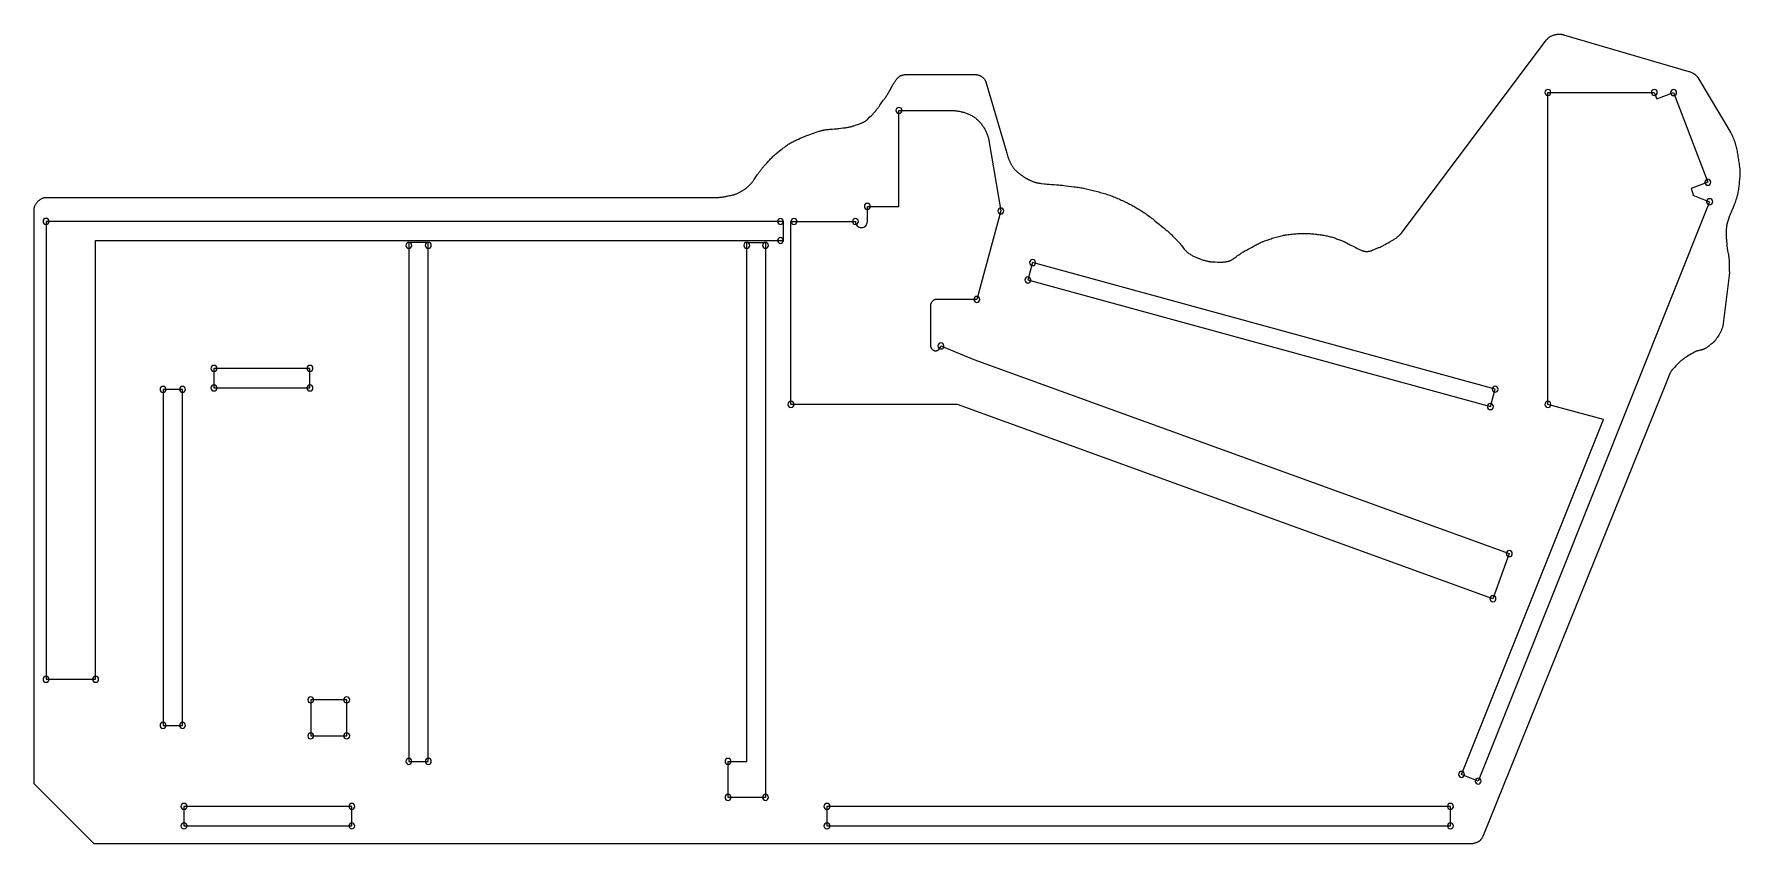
# Model space of a CAD drawing. Header units: millimetres. Extents: x 2 to 73.1, y 2 to 35.7.
import ezdxf

# ---------------------------------------------------------------- set-up
doc = ezdxf.new("R2010")
doc.units = ezdxf.units.MM
doc.header["$MEASUREMENT"] = 0

msp = doc.modelspace()

# ---------------------------------------------------------------- linework, layer by layer
at = {"flags": 128}
for points in [[(70.0625, 21.2187), (62.4375, 2.375), (62.42397, 2.342024), (62.409391, 2.308335), (62.401605, 2.291411), (62.393431, 2.274535), (62.384828, 2.257782), (62.375754, 2.241228), (62.366168, 2.224948), (62.356027, 2.209018), (62.34529, 2.193513), (62.333915, 2.178508), (62.32186, 2.164079), (62.309084, 2.150301), (62.295544, 2.137249), (62.2812, 2.125), (62.270601, 2.116785), (62.259716, 2.10888), (62.248563, 2.101283), (62.237154, 2.09399), (62.225505, 2.086999), (62.213631, 2.080304), (62.201548, 2.073905), (62.189269, 2.067796), (62.176811, 2.061975), (62.164187, 2.056439), (62.151413, 2.051184), (62.138505, 2.046207), (62.112341, 2.037073), (62.085817, 2.029013), (62.059052, 2.021999), (62.032165, 2.016005), (62.005277, 2.011005), (61.978507, 2.006974), (61.951974, 2.003883), (61.925799, 2.001708), (61.900101, 2.000423), (61.875, 2), (4.5, 2), (2, 4.5), (2, 28.4375), (2.000192, 28.448567), (2.000765, 28.45967), (2.001712, 28.470801), (2.003026, 28.481954), (2.0047, 28.493122), (2.006728, 28.504298), (2.009103, 28.515477), (2.011818, 28.52665), (2.014866, 28.537811), (2.018242, 28.548955), (2.021937, 28.560073), (2.025946, 28.571159), (2.034878, 28.593209), (2.044983, 28.615052), (2.056207, 28.636633), (2.068497, 28.6579), (2.0818, 28.678797), (2.096061, 28.699273), (2.111228, 28.719272), (2.127245, 28.738743), (2.144061, 28.757629), (2.16162, 28.77588), (2.179871, 28.793439), (2.198757, 28.810255), (2.218228, 28.826272), (2.238227, 28.841439), (2.258703, 28.8557), (2.2796, 28.869003), (2.300867, 28.881293), (2.322448, 28.892517), (2.344291, 28.902622), (2.366341, 28.911554), (2.377427, 28.915563), (2.388545, 28.919258), (2.399689, 28.922634), (2.41085, 28.925682), (2.422023, 28.928397), (2.433202, 28.930772), (2.444378, 28.9328), (2.455546, 28.934474), (2.466699, 28.935788), (2.47783, 28.936735), (2.488933, 28.937308), (2.5, 28.9375), (30.4375, 28.9375), (30.468472, 28.937755), (30.49944, 28.938519), (30.530415, 28.939785), (30.561403, 28.94155), (30.592415, 28.94381), (30.623458, 28.946559), (30.654541, 28.949794), (30.685672, 28.953509), (30.716861, 28.957701), (30.748115, 28.962364), (30.779443, 28.967495), (30.810855, 28.973088), (30.842357, 28.97914), (30.87396, 28.985646), (30.905672, 28.9926), (30.9375, 29), (30.992555, 29.012757), (31.048239, 29.025275), (31.104184, 29.038085), (31.13214, 29.044764), (31.160024, 29.051714), (31.18779, 29.059001), (31.215392, 29.066691), (31.242785, 29.074851), (31.269922, 29.083545), (31.296758, 29.092842), (31.323247, 29.102805), (31.349343, 29.113503), (31.375, 29.125), (31.400974, 29.137562), (31.426503, 29.150657), (31.451608, 29.164258), (31.476314, 29.17834), (31.500643, 29.192874), (31.524619, 29.207835), (31.548264, 29.223196), (31.571601, 29.238929), (31.594654, 29.255008), (31.617446, 29.271407), (31.639999, 29.288098), (31.662337, 29.305054), (31.706461, 29.339657), (31.75, 29.375), (31.769901, 29.391733), (31.789621, 29.409016), (31.809134, 29.426811), (31.82841, 29.445081), (31.847423, 29.463788), (31.866145, 29.482893), (31.884548, 29.502359), (31.902605, 29.522147), (31.920287, 29.54222), (31.937567, 29.562539), (31.954417, 29.583066), (31.97081, 29.603764), (31.986717, 29.624595), (32.002111, 29.645519), (32.016965, 29.666501), (32.03125, 29.6875), (32.1562, 29.875), (32.175833, 29.904129), (32.195782, 29.93307), (32.216043, 29.96182), (32.236612, 29.99038), (32.257487, 30.018749), (32.278664, 30.046926), (32.30014, 30.07491), (32.321912, 30.102702), (32.343977, 30.1303), (32.366331, 30.157703), (32.388971, 30.184912), (32.411894, 30.211925), (32.435096, 30.238741), (32.458575, 30.265361), (32.482327, 30.291783), (32.506349, 30.318007), (32.564003, 30.380933), (32.622474, 30.445211), (32.681934, 30.510006), (32.712087, 30.542336), (32.742551, 30.574482), (32.773346, 30.60634), (32.804496, 30.637805), (32.836019, 30.668773), (32.867939, 30.699139), (32.900275, 30.728799), (32.93305, 30.757649), (32.966285, 30.785584), (33, 30.8125), (33.068054, 30.86578), (33.136065, 30.919377), (33.204377, 30.972776), (33.238753, 30.999239), (33.273334, 31.025459), (33.308162, 31.05137), (33.34328, 31.076909), (33.378732, 31.102011), (33.41456, 31.126611), (33.450808, 31.150644), (33.487519, 31.174047), (33.524735, 31.196753), (33.5625, 31.2187), (33.599605, 31.239259), (33.63719, 31.259238), (33.675209, 31.278674), (33.713614, 31.297608), (33.752358, 31.316079), (33.791395, 31.334127), (33.830677, 31.351791), (33.870157, 31.36911), (33.949525, 31.402873), (34.029122, 31.435732), (34.1875, 31.5), (34.26416, 31.530824), (34.341525, 31.561078), (34.41945, 31.590549), (34.497793, 31.619023), (34.537077, 31.63282), (34.576412, 31.646289), (34.615781, 31.659401), (34.655165, 31.672132), (34.694547, 31.684454), (34.733908, 31.69634), (34.773232, 31.707764), (34.8125, 31.7187), (34.835728, 31.724815), (34.859004, 31.730536), (34.882325, 31.735882), (34.905686, 31.740872), (34.929084, 31.745526), (34.952517, 31.74986), (34.999471, 31.75765), (35.046519, 31.764393), (35.093635, 31.770239), (35.140792, 31.775339), (35.187961, 31.779843), (35.28223, 31.787666), (35.376221, 31.794913), (35.423045, 31.798698), (35.469718, 31.80279), (35.516212, 31.80734), (35.5625, 31.8125), (35.720662, 31.831387), (35.783533, 31.839364), (35.815201, 31.843773), (35.846962, 31.848493), (35.878771, 31.853546), (35.910582, 31.858954), (35.942348, 31.86474), (35.974025, 31.870926), (36.005567, 31.877535), (36.036926, 31.884588), (36.068058, 31.892108), (36.098917, 31.900118), (36.129456, 31.90864), (36.15963, 31.917696), (36.189394, 31.927308), (36.2187, 31.9375), (36.249183, 31.948182), (36.281286, 31.958957), (36.349278, 31.981269), (36.384627, 31.99305), (36.420518, 32.005409), (36.456683, 32.018467), (36.492852, 32.032347), (36.528755, 32.047168), (36.546523, 32.054971), (36.564123, 32.063054), (36.581522, 32.071433), (36.598686, 32.080124), (36.615582, 32.089142), (36.632175, 32.098501), (36.648433, 32.108217), (36.664321, 32.118305), (36.679805, 32.128781), (36.694853, 32.139659), (36.70943, 32.150955), (36.723503, 32.162684), (36.737037, 32.17486), (36.75, 32.1875), (36.852738, 32.291451), (36.904648, 32.344367), (36.956473, 32.398132), (36.982248, 32.425384), (37.007876, 32.452911), (37.033314, 32.480734), (37.058522, 32.508872), (37.083456, 32.537347), (37.108075, 32.566179), (37.132337, 32.59539), (37.1562, 32.625), (37.176153, 32.650665), (37.195937, 32.677047), (37.215576, 32.70404), (37.235095, 32.731538), (37.273869, 32.787628), (37.31245, 32.844472), (37.35103, 32.901226), (37.389804, 32.957045), (37.409323, 32.98434), (37.428963, 33.011085), (37.448747, 33.037173), (37.4687, 33.0625), (37.491842, 33.092056), (37.514215, 33.122164), (37.535872, 33.152766), (37.556866, 33.183799), (37.577253, 33.215205), (37.597084, 33.246922), (37.616413, 33.278891), (37.635294, 33.311051), (37.65378, 33.343343), (37.671925, 33.375704), (37.707406, 33.440399), (37.742163, 33.504654), (37.776626, 33.567986), (37.79388, 33.599155), (37.811221, 33.629913), (37.828702, 33.660199), (37.846377, 33.689954), (37.864299, 33.719116), (37.882522, 33.747625), (37.901099, 33.775422), (37.920083, 33.802446), (37.939529, 33.828636), (37.959489, 33.853933), (37.980018, 33.878276), (38.001168, 33.901605), (38.011993, 33.91287), (38.022993, 33.92386), (38.034175, 33.934565), (38.045547, 33.94498), (38.057113, 33.955095), (38.068883, 33.964905), (38.08086, 33.9744), (38.093054, 33.983574), (38.105369, 33.992069), (38.118237, 33.999948), (38.131629, 34.007234), (38.14552, 34.013948), (38.15988, 34.020115), (38.174683, 34.025756), (38.189901, 34.030895), (38.205506, 34.035554), (38.221473, 34.039756), (38.237772, 34.043524), (38.254376, 34.04688), (38.271258, 34.049847), (38.288391, 34.052447), (38.305747, 34.054705), (38.323298, 34.056641), (38.341018, 34.05828), (38.376851, 34.060753), (38.413028, 34.062307), (38.449329, 34.063124), (38.485533, 34.063384), (38.556776, 34.062963), (38.625, 34.0625), (41.1875, 34.0625), (41.203751, 34.062256), (41.22052, 34.061525), (41.237734, 34.060307), (41.255316, 34.0586), (41.273193, 34.056406), (41.291289, 34.053723), (41.309529, 34.050552), (41.327838, 34.046892), (41.346141, 34.042743), (41.364363, 34.038106), (41.38243, 34.032979), (41.400265, 34.027363), (41.417795, 34.021257), (41.434944, 34.014661), (41.451638, 34.007576), (41.4678, 34), (41.488168, 33.989376), (41.507741, 33.977978), (41.5265, 33.965828), (41.544425, 33.95295), (41.561498, 33.939367), (41.577699, 33.925101), (41.593009, 33.910176), (41.607408, 33.894616), (41.620877, 33.878442), (41.633396, 33.861678), (41.644948, 33.844348), (41.655511, 33.826474), (41.665067, 33.808079), (41.673597, 33.789186), (41.681081, 33.769819), (41.6875, 33.75), (42.5312, 30.875), (42.545124, 30.827829), (42.559521, 30.779967), (42.574505, 30.731571), (42.590192, 30.682796), (42.606695, 30.6338), (42.624131, 30.584739), (42.642613, 30.535769), (42.652283, 30.511367), (42.662257, 30.487048), (42.672551, 30.462829), (42.683177, 30.438731), (42.694152, 30.414773), (42.705489, 30.390976), (42.717202, 30.367357), (42.729306, 30.343938), (42.741815, 30.320738), (42.754744, 30.297775), (42.768107, 30.275071), (42.781918, 30.252643), (42.796191, 30.230513), (42.810942, 30.208699), (42.826183, 30.187221), (42.841931, 30.166099), (42.858198, 30.145352), (42.875, 30.125), (42.895217, 30.101972), (42.916155, 30.079665), (42.937751, 30.058025), (42.959945, 30.036997), (42.982672, 30.016527), (43.00587, 29.996559), (43.029477, 29.977039), (43.053429, 29.957912), (43.077666, 29.939124), (43.102123, 29.92062), (43.151449, 29.884245), (43.200909, 29.848351), (43.25, 29.8125), (43.269274, 29.798673), (43.289205, 29.785122), (43.309715, 29.771849), (43.330727, 29.758853), (43.352163, 29.746137), (43.373945, 29.7337), (43.395995, 29.721546), (43.418236, 29.709674), (43.462979, 29.686781), (43.507552, 29.665032), (43.551333, 29.644436), (43.5937, 29.625), (43.617994, 29.61439), (43.642534, 29.604513), (43.667297, 29.595335), (43.692259, 29.58682), (43.717395, 29.578934), (43.742682, 29.571641), (43.768096, 29.564906), (43.793612, 29.558694), (43.819208, 29.55297), (43.844859, 29.547698), (43.870541, 29.542844), (43.89623, 29.538372), (43.947535, 29.530435), (43.998582, 29.523606), (44.126418, 29.507594), (44.17686, 29.501646), (44.227315, 29.496371), (44.277785, 29.491669), (44.328277, 29.487441), (44.429341, 29.480009), (44.530545, 29.473281), (44.631926, 29.46646), (44.682694, 29.462767), (44.73352, 29.458753), (44.784409, 29.454319), (44.835366, 29.449365), (44.886395, 29.443792), (44.9375, 29.4375), (45.042448, 29.424471), (45.151242, 29.411824), (45.262593, 29.398998), (45.375208, 29.38543), (45.431587, 29.378192), (45.487798, 29.370559), (45.543679, 29.362458), (45.59907, 29.353821), (45.653809, 29.344577), (45.707735, 29.334656), (45.760685, 29.323987), (45.8125, 29.3125), (45.931669, 29.28455), (46.049829, 29.25626), (46.167203, 29.227329), (46.225663, 29.212529), (46.28401, 29.197455), (46.34227, 29.18207), (46.400472, 29.166336), (46.458643, 29.150216), (46.516811, 29.133672), (46.575003, 29.116666), (46.633246, 29.09916), (46.69157, 29.081117), (46.75, 29.0625), (46.80352, 29.044736), (46.857113, 29.026072), (46.910738, 29.006575), (46.964352, 28.986311), (47.017914, 28.965343), (47.071381, 28.94374), (47.124713, 28.921565), (47.177867, 28.898884), (47.230802, 28.875764), (47.283476, 28.852269), (47.335847, 28.828466), (47.387873, 28.80442), (47.490724, 28.755861), (47.591696, 28.707118), (47.636589, 28.684983), (47.681231, 28.66244), (47.725622, 28.639503), (47.769767, 28.616188), (47.813667, 28.59251), (47.857326, 28.568485), (47.900745, 28.544127), (47.943929, 28.519453), (47.986878, 28.494477), (48.029596, 28.469216), (48.072086, 28.443684), (48.11435, 28.417896), (48.156391, 28.391868), (48.198211, 28.365616), (48.2812, 28.3125), (48.32646, 28.282442), (48.371868, 28.25092), (48.417382, 28.218101), (48.46296, 28.184154), (48.508563, 28.149246), (48.554148, 28.113547), (48.599675, 28.077223), (48.645102, 28.040445), (48.735493, 27.966194), (48.824992, 27.892139), (48.913271, 27.819625), (48.95685, 27.784368), (49, 27.75), (49.068553, 27.695858), (49.134204, 27.643548), (49.197539, 27.592076), (49.228521, 27.566344), (49.259144, 27.540448), (49.289482, 27.514265), (49.319606, 27.487671), (49.349592, 27.46054), (49.379512, 27.432749), (49.409439, 27.404174), (49.439448, 27.374691), (49.46961, 27.344174), (49.5, 27.3125), (49.543535, 27.267091), (49.587882, 27.22164), (49.632554, 27.17596), (49.677061, 27.129862), (49.699101, 27.106596), (49.720918, 27.083155), (49.742449, 27.059515), (49.763635, 27.035652), (49.784414, 27.011543), (49.804725, 26.987163), (49.824507, 26.96249), (49.8437, 26.9375), (49.9375, 26.8125), (49.947309, 26.799724), (49.957459, 26.787075), (49.967942, 26.774556), (49.978748, 26.762167), (49.989869, 26.749912), (50.001295, 26.737791), (50.025026, 26.713958), (50.049868, 26.690684), (50.075749, 26.667981), (50.102595, 26.645863), (50.130333, 26.624344), (50.158892, 26.603436), (50.188196, 26.583154), (50.218174, 26.563511), (50.248753, 26.544521), (50.27986, 26.526196), (50.311421, 26.508551), (50.343364, 26.491599), (50.375616, 26.475353), (50.409174, 26.45925), (50.442882, 26.443789), (50.476752, 26.428945), (50.510797, 26.414693), (50.545029, 26.40101), (50.57946, 26.387873), (50.614103, 26.375256), (50.648971, 26.363137), (50.684075, 26.351491), (50.71943, 26.340294), (50.755047, 26.329522), (50.790938, 26.319151), (50.827116, 26.309157), (50.863594, 26.299517), (50.900385, 26.290206), (50.9375, 26.2812), (50.958746, 26.276387), (50.979319, 26.27219), (50.999313, 26.268558), (51.018825, 26.265441), (51.037949, 26.262789), (51.056782, 26.260553), (51.09395, 26.257125), (51.131094, 26.254757), (51.168975, 26.253047), (51.25, 26.25), (51.353879, 26.245874), (51.40535, 26.244353), (51.456382, 26.243516), (51.506881, 26.243605), (51.531901, 26.244073), (51.556752, 26.244863), (51.581422, 26.246006), (51.605899, 26.247531), (51.630171, 26.24947), (51.654228, 26.251853), (51.678055, 26.254709), (51.701643, 26.258069), (51.724978, 26.261964), (51.74805, 26.266424), (51.770845, 26.271478), (51.793353, 26.277157), (51.815562, 26.283492), (51.837459, 26.290513), (51.859033, 26.29825), (51.880271, 26.306733), (51.901163, 26.315993), (51.921696, 26.326059), (51.941857, 26.336963), (51.961637, 26.348734), (51.981022, 26.361403), (52, 26.375), (52.125, 26.4687), (52.153994, 26.490125), (52.183314, 26.511195), (52.212946, 26.531924), (52.242879, 26.552329), (52.2731, 26.572427), (52.303595, 26.592232), (52.334353, 26.611762), (52.36536, 26.631031), (52.396604, 26.650057), (52.428072, 26.668855), (52.491629, 26.705831), (52.555931, 26.742087), (52.620875, 26.777752), (52.705051, 26.824288), (52.788893, 26.871587), (52.872893, 26.918822), (52.915106, 26.942156), (52.957543, 26.965162), (53.000266, 26.987738), (53.043336, 27.00978), (53.086816, 27.031183), (53.130765, 27.051845), (53.175247, 27.071661), (53.220322, 27.090528), (53.243102, 27.099573), (53.266053, 27.108342), (53.289183, 27.116822), (53.3125, 27.125), (53.418642, 27.161487), (53.526015, 27.198118), (53.580115, 27.216231), (53.634465, 27.234073), (53.689047, 27.251541), (53.74384, 27.268532), (53.798825, 27.284944), (53.853984, 27.300675), (53.909297, 27.315621), (53.964745, 27.32968), (54.020309, 27.34275), (54.075968, 27.354729), (54.103828, 27.360276), (54.131705, 27.365513), (54.159597, 27.370425), (54.1875, 27.375), (54.242587, 27.383406), (54.297488, 27.391211), (54.352231, 27.398416), (54.406845, 27.405022), (54.461358, 27.411027), (54.515799, 27.416433), (54.570197, 27.421239), (54.624579, 27.425444), (54.678974, 27.42905), (54.733411, 27.432056), (54.787918, 27.434463), (54.842523, 27.43627), (54.897256, 27.437477), (54.952144, 27.438084), (55.007216, 27.438092), (55.0625, 27.4375), (55.112175, 27.436265), (55.162531, 27.434178), (55.213456, 27.431291), (55.264833, 27.427653), (55.316549, 27.423315), (55.368489, 27.418326), (55.420539, 27.412737), (55.472583, 27.406598), (55.524508, 27.399959), (55.576198, 27.39287), (55.627539, 27.385382), (55.678416, 27.377544), (55.728716, 27.369407), (55.778323, 27.36102), (55.875, 27.3437), (55.918944, 27.334979), (55.962907, 27.325177), (56.006856, 27.314384), (56.050761, 27.302692), (56.09459, 27.290189), (56.138309, 27.276967), (56.181888, 27.263116), (56.225294, 27.248725), (56.268495, 27.233884), (56.311461, 27.218685), (56.396554, 27.18757), (56.480319, 27.156101), (56.5625, 27.125), (56.58329, 27.116866), (56.603725, 27.108326), (56.623845, 27.099418), (56.643691, 27.090185), (56.682717, 27.070902), (56.721124, 27.0508), (56.797371, 27.009441), (56.835852, 26.988831), (56.875, 26.9687), (57.0625, 26.875), (57.119351, 26.845844), (57.178485, 26.815038), (57.208804, 26.799529), (57.239568, 26.784224), (57.270736, 26.769327), (57.302266, 26.755043), (57.334115, 26.741579), (57.366243, 26.729139), (57.382398, 26.723367), (57.398606, 26.717928), (57.414863, 26.712848), (57.431164, 26.708152), (57.447503, 26.703866), (57.463874, 26.700016), (57.480273, 26.696627), (57.496695, 26.693725), (57.513133, 26.691336), (57.529584, 26.689485), (57.546041, 26.688198), (57.5625, 26.6875), (57.579179, 26.687386), (57.595676, 26.687832), (57.612004, 26.688814), (57.628173, 26.690309), (57.644198, 26.692294), (57.660089, 26.694744), (57.675859, 26.697635), (57.69152, 26.700946), (57.707084, 26.704651), (57.722564, 26.708728), (57.737971, 26.713152), (57.753318, 26.717901), (57.783881, 26.728277), (57.814349, 26.739666), (57.84482, 26.751881), (57.87539, 26.764732), (57.937222, 26.79159), (57.968677, 26.80522), (58.000623, 26.818732), (58.033155, 26.831937), (58.066372, 26.844648), (58.100412, 26.857837), (58.134387, 26.872171), (58.168279, 26.887529), (58.202072, 26.903789), (58.235749, 26.920829), (58.269293, 26.938528), (58.302687, 26.956764), (58.335914, 26.975416), (58.4018, 27.01348), (58.466817, 27.051747), (58.530828, 27.089245), (58.562415, 27.107401), (58.5937, 27.125), (58.653366, 27.158679), (58.68252, 27.175688), (58.711165, 27.192894), (58.73926, 27.21036), (58.766763, 27.228148), (58.793632, 27.24632), (58.819824, 27.264939), (58.845299, 27.284068), (58.870014, 27.303769), (58.893927, 27.324106), (58.916996, 27.345139), (58.928202, 27.355937), (58.93918, 27.366933), (58.949927, 27.378134), (58.960437, 27.389549), (58.970704, 27.401185), (58.980724, 27.413051), (58.990491, 27.425153), (59, 27.4375), (65.0625, 35.5), (65.077119, 35.518435), (65.09273, 35.53621), (65.109284, 35.553317), (65.126732, 35.569746), (65.145025, 35.585489), (65.164116, 35.600537), (65.183955, 35.614881), (65.204494, 35.628512), (65.225685, 35.641421), (65.247479, 35.6536), (65.269827, 35.665039), (65.292681, 35.67573), (65.315992, 35.685663), (65.339711, 35.694831), (65.363791, 35.703223), (65.388183, 35.710831), (65.412837, 35.717647), (65.437706, 35.72366), (65.462741, 35.728863), (65.487893, 35.733247), (65.513114, 35.736802), (65.538356, 35.739521), (65.563569, 35.741393), (65.588705, 35.74241), (65.613715, 35.742563), (65.638552, 35.741843), (65.663166, 35.740242), (65.68751, 35.73775), (65.711533, 35.734359), (65.735188, 35.730059), (65.758427, 35.724843), (65.7812, 35.7187), (71, 34.1875), (71.027122, 34.179142), (71.054348, 34.169911), (71.081553, 34.159789), (71.108607, 34.148753), (71.135383, 34.136783), (71.161753, 34.123858), (71.187589, 34.109957), (71.200267, 34.102634), (71.212763, 34.09506), (71.225062, 34.087231), (71.237148, 34.079145), (71.249005, 34.070799), (71.260616, 34.062191), (71.271966, 34.053319), (71.283038, 34.044179), (71.293818, 34.034769), (71.304288, 34.025086), (71.314433, 34.015129), (71.324237, 34.004893), (71.333683, 33.994377), (71.342757, 33.983578), (71.351441, 33.972494), (71.359721, 33.961121), (71.367579, 33.949457), (71.375, 33.9375), (72.75, 31.625), (72.764589, 31.599954), (72.778697, 31.574709), (72.792337, 31.549271), (72.805517, 31.523644), (72.818249, 31.497834), (72.830543, 31.471846), (72.84241, 31.445684), (72.85386, 31.419354), (72.864904, 31.392861), (72.875553, 31.366209), (72.885817, 31.339404), (72.895706, 31.312451), (72.905232, 31.285355), (72.914405, 31.25812), (72.923235, 31.230753), (72.931734, 31.203257), (72.939911, 31.175638), (72.947777, 31.147901), (72.955343, 31.120051), (72.962619, 31.092093), (72.976346, 31.035873), (72.989041, 30.979281), (73.000789, 30.922358), (73.011675, 30.865143), (73.021784, 30.807677), (73.0312, 30.75), (73.040462, 30.692937), (73.050182, 30.635651), (73.07021, 30.520431), (73.080129, 30.462503), (73.089725, 30.404368), (73.098803, 30.346031), (73.107167, 30.287495), (73.114623, 30.228764), (73.11795, 30.199326), (73.120976, 30.169841), (73.123678, 30.140309), (73.12603, 30.110731), (73.12801, 30.081106), (73.129591, 30.051437), (73.130751, 30.021722), (73.131463, 29.991963), (73.131706, 29.96216), (73.131452, 29.932313), (73.13068, 29.902423), (73.129363, 29.872491), (73.127478, 29.842516), (73.125, 29.8125), (73.115195, 29.702358), (73.105575, 29.592306), (73.100545, 29.537335), (73.095215, 29.48241), (73.089469, 29.42754), (73.083192, 29.372733), (73.076268, 29.317996), (73.068583, 29.263339), (73.060019, 29.208768), (73.050463, 29.154293), (73.039799, 29.09992), (73.034015, 29.072775), (73.02791, 29.045658), (73.021471, 29.018572), (73.014683, 28.991516), (73.00753, 28.964491), (73, 28.9375), (72.992298, 28.911281), (72.984231, 28.885096), (72.975822, 28.858946), (72.967096, 28.832833), (72.94878, 28.780729), (72.929469, 28.728798), (72.909348, 28.677057), (72.888601, 28.625521), (72.845974, 28.523131), (72.803069, 28.421757), (72.781975, 28.37149), (72.761368, 28.321524), (72.741431, 28.271877), (72.722351, 28.222563), (72.704312, 28.173599), (72.6875, 28.125), (72.625, 27.9375), (72.618606, 27.917788), (72.612594, 27.898176), (72.606953, 27.878654), (72.601676, 27.859215), (72.596751, 27.839848), (72.59217, 27.820545), (72.587923, 27.801298), (72.584001, 27.782097), (72.577092, 27.743802), (72.571368, 27.705587), (72.566751, 27.667385), (72.563166, 27.629123), (72.560537, 27.590733), (72.558787, 27.552144), (72.557841, 27.513285), (72.557623, 27.474087), (72.558055, 27.43448), (72.559063, 27.394393), (72.56057, 27.353757), (72.5625, 27.3125), (72.56608, 27.245717), (72.570218, 27.176928), (72.575016, 27.106756), (72.580576, 27.035821), (72.587001, 26.964743), (72.594394, 26.894144), (72.598485, 26.859218), (72.602856, 26.824645), (72.607521, 26.790502), (72.612492, 26.756867), (72.616628, 26.733041), (72.621823, 26.707361), (72.633973, 26.652901), (72.646111, 26.598424), (72.65129, 26.572721), (72.655404, 26.548866), (72.661087, 26.508148), (72.665587, 26.46928), (72.669211, 26.43165), (72.672265, 26.394647), (72.677889, 26.320075), (72.681073, 26.281284), (72.684912, 26.240673), (72.686568, 26.222355), (72.687842, 26.203766), (72.689402, 26.165932), (72.689904, 26.127495), (72.689662, 26.088775), (72.688194, 26.011773), (72.687594, 25.974134), (72.6875, 25.9375), (72.688133, 25.904956), (72.689306, 25.873414), (72.691832, 25.81207), (72.692463, 25.781637), (72.692192, 25.750941), (72.691605, 25.735397), (72.690658, 25.719668), (72.689304, 25.703715), (72.6875, 25.6875), (72.4375, 23.6875), (72.433431, 23.658528), (72.428459, 23.629383), (72.422615, 23.600147), (72.415929, 23.570905), (72.408432, 23.54174), (72.400154, 23.512737), (72.391127, 23.483978), (72.38138, 23.455549), (72.370946, 23.427532), (72.359853, 23.400011), (72.348133, 23.37307), (72.335817, 23.346794), (72.322935, 23.321264), (72.309517, 23.296566), (72.295596, 23.272784), (72.2812, 23.25), (72.265574, 23.225732), (72.250274, 23.201177), (72.22015, 23.151544), (72.189822, 23.101784), (72.174268, 23.07707), (72.158287, 23.052581), (72.141754, 23.028401), (72.124542, 23.004618), (72.106526, 22.981314), (72.087581, 22.958577), (72.077721, 22.947448), (72.067582, 22.936492), (72.057147, 22.92572), (72.046402, 22.915144), (72.03533, 22.904773), (72.023917, 22.894618), (72.012145, 22.88469), (72, 22.875), (71.97251, 22.852994), (71.938447, 22.825057), (71.898886, 22.792834), (71.8549, 22.75797), (71.831584, 22.740062), (71.807564, 22.72211), (71.782976, 22.70432), (71.757953, 22.686899), (71.73263, 22.67005), (71.70714, 22.65398), (71.681619, 22.638895), (71.6562, 22.625), (71.638225, 22.616116), (71.620339, 22.608213), (71.602645, 22.601223), (71.585247, 22.595078), (71.56825, 22.58971), (71.551758, 22.585051), (71.535875, 22.581033), (71.520704, 22.577588), (71.492918, 22.572145), (71.469234, 22.568179), (71.450483, 22.565145), (71.443219, 22.563808), (71.4375, 22.5625), (71.386627, 22.548753), (71.361214, 22.541424), (71.335945, 22.533493), (71.310918, 22.524737), (71.298525, 22.519979), (71.286228, 22.51493), (71.27404, 22.509564), (71.261972, 22.50385), (71.250038, 22.497763), (71.238248, 22.491273), (71.174956, 22.454949), (71.112383, 22.418651), (71.050494, 22.38213), (70.98925, 22.345138), (70.928615, 22.307426), (70.898515, 22.288224), (70.868553, 22.268748), (70.838726, 22.248969), (70.809027, 22.228856), (70.779454, 22.208376), (70.75, 22.1875), (70.73465, 22.17626), (70.71943, 22.164666), (70.704337, 22.152739), (70.689369, 22.140499), (70.659802, 22.115155), (70.630709, 22.088791), (70.602076, 22.061564), (70.573884, 22.033631), (70.546116, 22.005149), (70.518756, 21.976275), (70.46519, 21.917979), (70.41305, 21.859997), (70.362198, 21.803586), (70.337214, 21.776361), (70.3125, 21.75), (70.300263, 21.736636), (70.288518, 21.722854), (70.277246, 21.708674), (70.266424, 21.694119), (70.256033, 21.679207), (70.246052, 21.663961), (70.236461, 21.648402), (70.227237, 21.632549), (70.218361, 21.616425), (70.209812, 21.600051), (70.201569, 21.583446), (70.193612, 21.566632), (70.178471, 21.532461), (70.164223, 21.497706), (70.150703, 21.462533), (70.137744, 21.42711), (70.112848, 21.356184), (70.100579, 21.321016), (70.088208, 21.286268), (70.075571, 21.252107), (70.0625, 21.2187)], [(67.4375, 19.6875), (65.125, 20.3125), (65.125, 33.3125), (69.5625, 33.3125), (69.666795, 33.039728), (69.666858, 33.040009), (70.367414, 33.307816), (71.79572, 29.571516), (71.095163, 29.303708), (71.095334, 29.303551), (71.1875, 29.0625), (71.176357, 29.034643), (71.176485, 29.034582), (71.87128, 28.756807), (62.219407, 4.6147), (61.523, 4.893119), (67.437694, 19.687468), (67.4375, 19.6875)], [(2.5, 27.1725), (2.5, 8.86), (4.5625, 8.86), (4.55451, 27.138378), (33.249914, 27.145812), (33.25, 27.9375), (2.5, 27.9375), (2.5, 27.1875), (2.5, 27.1725)], [(17.625, 5.4375), (18.4375, 5.4375), (18.4375, 27.0625), (17.625, 27.0625), (17.625, 5.4375)], [(31.71875, 5.4375), (31.71875, 27.0625), (32.5, 27.0625), (32.5, 5.4375), (32.5, 3.9375), (30.9375, 3.9375), (30.9375, 5.4375), (31.71875, 5.4375)], [(62.72868, 20.2225), (62.92658, 20.945919), (43.635401, 26.223266), (43.4375, 25.499847), (62.72868, 20.2225)], [(9.5, 21), (13.5, 21), (13.5, 21.8125), (9.5, 21.8125), (9.5, 21)], [(7.375, 6.9375), (8.1875, 6.9375), (8.1875, 20.9375), (7.375, 20.9375), (7.375, 6.9375)], [(13.5375, 6.5), (15.0375, 6.5), (15.0375, 8), (13.5375, 8), (13.5375, 6.5)], [(8.25, 2.75), (15.25, 2.75), (15.25, 3.5625), (8.25, 3.5625), (8.25, 2.75)], [(35.0625, 2.75), (61.0625, 2.75), (61.0625, 3.5625), (35.0625, 3.5625), (35.0625, 2.75)]]:
    msp.add_lwpolyline(points, dxfattribs=at)
for points in [[(65.125, 33.438, 0.414214), (64.9995, 33.3125, 0.414214), (65.125, 33.187, 0.414214), (65.2505, 33.3125, 0.414214), (65.125, 33.438)], [(69.5625, 33.438, 0.414214), (69.437, 33.3125, 0.414214), (69.5625, 33.187, 0.414214), (69.688, 33.3125, 0.414214), (69.5625, 33.438)], [(70.3674, 33.4333, 0.414214), (70.2419, 33.3078, 0.414214), (70.3674, 33.1823, 0.414214), (70.4929, 33.3078, 0.414214), (70.3674, 33.4333)], [(40.508904, 20.312332), (33.5624, 20.3123), (33.5624, 27.9373), (36.2499, 27.9373), (36.25029, 27.933963, 0.414214), (36.50029, 27.683963, 0.414214), (36.75029, 27.933963), (36.7499, 27.9373), (36.7499, 28.5623), (38.0624, 28.5623), (38.0624, 32.5623), (40.1874, 32.5623), (40.220258, 32.562075), (40.253411, 32.56139), (40.286832, 32.56023), (40.320493, 32.558579), (40.354368, 32.55642), (40.388429, 32.55374), (40.422649, 32.550522), (40.457, 32.546751), (40.491455, 32.54241), (40.525988, 32.537486), (40.560569, 32.531961), (40.595173, 32.525821), (40.629772, 32.51905), (40.664339, 32.511632), (40.698846, 32.503551), (40.733267, 32.494794), (40.767573, 32.485342), (40.801737, 32.475182), (40.835733, 32.464298), (40.869533, 32.452673), (40.903109, 32.440293), (40.936435, 32.427142), (40.969482, 32.413204), (41.002225, 32.398465), (41.034635, 32.382907), (41.066685, 32.366516), (41.098348, 32.349276), (41.129596, 32.331172), (41.160403, 32.312188), (41.190741, 32.292308), (41.220582, 32.271517), (41.2499, 32.2498), (41.277496, 32.22808), (41.304565, 32.205495), (41.331096, 32.182084), (41.357075, 32.157885), (41.382492, 32.132934), (41.407334, 32.107268), (41.43159, 32.080927), (41.455247, 32.053947), (41.478294, 32.026365), (41.500718, 31.99822), (41.522508, 31.969548), (41.543652, 31.940387), (41.564137, 31.910775), (41.583952, 31.88075), (41.603085, 31.850348), (41.621524, 31.819607), (41.639256, 31.788565), (41.656271, 31.757259), (41.672556, 31.725728), (41.688099, 31.694007), (41.702888, 31.662135), (41.716911, 31.63015), (41.730157, 31.598089), (41.742613, 31.565989), (41.754267, 31.533888), (41.765108, 31.501823), (41.775124, 31.469832), (41.784302, 31.437953), (41.79263, 31.406222), (41.800097, 31.374678), (41.806691, 31.343358), (41.8124, 31.3123), (42.3124, 28.3748), (41.3124, 24.6873), (39.6249, 24.6873), (39.613815, 24.686917), (39.602673, 24.685787), (39.591501, 24.683936), (39.580325, 24.681391), (39.569173, 24.678179), (39.55807, 24.674327), (39.547045, 24.669861), (39.536124, 24.664809), (39.525333, 24.659196), (39.5147, 24.653051), (39.504251, 24.6464), (39.494014, 24.639269), (39.484014, 24.631686), (39.474279, 24.623677), (39.464835, 24.61527), (39.45571, 24.60649), (39.44693, 24.597365), (39.438523, 24.587921), (39.430514, 24.578186), (39.422931, 24.568186), (39.4158, 24.557949), (39.409149, 24.5475), (39.403004, 24.536867), (39.397391, 24.526076), (39.392339, 24.515155), (39.387873, 24.50413), (39.384021, 24.493027), (39.380809, 24.481875), (39.378264, 24.470699), (39.376413, 24.459527), (39.375283, 24.448385), (39.3749, 24.4373), (39.3749, 22.8123), (39.376289, 22.797002), (39.376569, 22.784137), (39.377399, 22.771441), (39.378767, 22.75893), (39.380657, 22.746618), (39.383058, 22.734523), (39.385955, 22.72266), (39.389336, 22.711044), (39.393185, 22.699691), (39.397491, 22.688617), (39.402239, 22.677837), (39.407416, 22.667368), (39.413008, 22.657225), (39.419002, 22.647423), (39.425385, 22.637979), (39.432143, 22.628908), (39.439261, 22.620225), (39.446728, 22.611948), (39.454529, 22.60409), (39.462651, 22.596668), (39.471081, 22.589698), (39.479804, 22.583195), (39.488808, 22.577176), (39.498078, 22.571655), (39.507602, 22.566648), (39.517365, 22.562172), (39.527355, 22.558242), (39.537558, 22.554873), (39.547959, 22.552081), (39.558547, 22.549883), (39.569307, 22.548293), (39.580226, 22.547327), (39.591289, 22.547002), (39.605377, 22.54753), (39.619223, 22.549093), (39.632798, 22.551657), (39.646074, 22.555191), (39.659024, 22.559662), (39.67162, 22.565036), (39.683833, 22.571282), (39.695635, 22.578367), (39.706999, 22.586258), (39.717896, 22.594923), (39.728298, 22.604329), (39.738178, 22.614443), (39.747507, 22.625234), (39.756257, 22.636667), (39.7644, 22.648712), (39.771908, 22.661334), (39.8124, 22.7498), (41.1874, 22.1873), (41.188541, 22.187195), (63.51702, 14.093893), (62.835479, 12.2136), (40.507, 20.306902), (40.508904, 20.312332)], [(38.0624, 32.6878, 0.414214), (37.9369, 32.5623, 0.414214), (38.0624, 32.4368, 0.414214), (38.1879, 32.5623, 0.414214), (38.0624, 32.6878)], [(71.7957, 29.697, 0.414214), (71.6702, 29.5715, 0.414214), (71.7957, 29.446, 0.414214), (71.9212, 29.5715, 0.414214), (71.7957, 29.697)], [(36.7499, 28.6878, 0.414214), (36.6244, 28.5623, 0.414214), (36.7499, 28.4368, 0.414214), (36.8754, 28.5623, 0.414214), (36.7499, 28.6878)], [(42.3124, 28.5003, 0.414214), (42.1869, 28.3748, 0.414214), (42.3124, 28.2493, 0.414214), (42.4379, 28.3748, 0.414214), (42.3124, 28.5003)], [(71.8713, 28.8823, 0.414214), (71.7458, 28.7568, 0.414214), (71.8713, 28.6313, 0.414214), (71.9968, 28.7568, 0.414214), (71.8713, 28.8823)], [(2.5, 28.063, 0.414214), (2.3745, 27.9375, 0.414214), (2.5, 27.812, 0.414214), (2.6255, 27.9375, 0.414214), (2.5, 28.063)], [(33.12526, 28.061584, 0.414214), (32.99976, 27.936084, 0.414214), (33.12526, 27.810584, 0.414214), (33.25076, 27.936084, 0.414214), (33.12526, 28.061584)], [(33.68769, 28.05989, 0.414214), (33.56219, 27.93439, 0.414214), (33.68769, 27.80889, 0.414214), (33.81319, 27.93439, 0.414214), (33.68769, 28.05989)], [(36.2501, 28.0611, 0.414214), (36.1246, 27.9356, 0.414214), (36.2501, 27.8101, 0.414214), (36.3756, 27.9356, 0.414214), (36.2501, 28.0611)], [(17.625, 27.0625, 0.414214), (17.4995, 26.937, 0.414214), (17.625, 26.8115, 0.414214), (17.7505, 26.937, 0.414214), (17.625, 27.0625)], [(18.4375, 27.0625, 0.414214), (18.312, 26.937, 0.414214), (18.4375, 26.8115, 0.414214), (18.563, 26.937, 0.414214), (18.4375, 27.0625)], [(31.7188, 27.0625, 0.414214), (31.5933, 26.937, 0.414214), (31.7188, 26.8115, 0.414214), (31.8443, 26.937, 0.414214), (31.7188, 27.0625)], [(32.5, 27.0625, 0.414214), (32.3745, 26.937, 0.414214), (32.5, 26.8115, 0.414214), (32.6255, 26.937, 0.414214), (32.5, 27.0625)], [(33.124066, 27.2691, 0.414214), (32.998566, 27.1436, 0.414214), (33.124066, 27.0181, 0.414214), (33.249566, 27.1436, 0.414214), (33.124066, 27.2691)], [(43.6354, 26.3488, 0.414214), (43.5099, 26.2233, 0.414214), (43.6354, 26.0978, 0.414214), (43.7609, 26.2233, 0.414214), (43.6354, 26.3488)], [(43.4375, 25.6253, 0.414214), (43.312, 25.4998, 0.414214), (43.4375, 25.3743, 0.414214), (43.563, 25.4998, 0.414214), (43.4375, 25.6253)], [(41.3124, 24.8128, 0.414214), (41.1869, 24.6873, 0.414214), (41.3124, 24.5618, 0.414214), (41.4379, 24.6873, 0.414214), (41.3124, 24.8128)], [(39.8124, 22.8753, 0.414214), (39.6869, 22.7498, 0.414214), (39.8124, 22.6243, 0.414214), (39.9379, 22.7498, 0.414214), (39.8124, 22.8753)], [(9.5, 21.938, 0.414214), (9.3745, 21.8125, 0.414214), (9.5, 21.687, 0.414214), (9.6255, 21.8125, 0.414214), (9.5, 21.938)], [(13.5, 21.938, 0.414214), (13.3745, 21.8125, 0.414214), (13.5, 21.687, 0.414214), (13.6255, 21.8125, 0.414214), (13.5, 21.938)], [(7.375, 21.063, 0.414214), (7.2495, 20.9375, 0.414214), (7.375, 20.812, 0.414214), (7.5005, 20.9375, 0.414214), (7.375, 21.063)], [(8.1875, 21.063, 0.414214), (8.062, 20.9375, 0.414214), (8.1875, 20.812, 0.414214), (8.313, 20.9375, 0.414214), (8.1875, 21.063)], [(9.5, 21.1255, 0.414214), (9.3745, 21, 0.414214), (9.5, 20.8745, 0.414214), (9.6255, 21, 0.414214), (9.5, 21.1255)], [(13.5, 21.1255, 0.414214), (13.3745, 21, 0.414214), (13.5, 20.8745, 0.414214), (13.6255, 21, 0.414214), (13.5, 21.1255)], [(62.9266, 21.0714, 0.414214), (62.8011, 20.9459, 0.414214), (62.9266, 20.8204, 0.414214), (63.0521, 20.9459, 0.414214), (62.9266, 21.0714)], [(33.5624, 20.4378, 0.414214), (33.4369, 20.3123, 0.414214), (33.5624, 20.1868, 0.414214), (33.6879, 20.3123, 0.414214), (33.5624, 20.4378)], [(62.7287, 20.348, 0.414214), (62.6032, 20.2225, 0.414214), (62.7287, 20.097, 0.414214), (62.8542, 20.2225, 0.414214), (62.7287, 20.348)], [(65.125, 20.438, 0.414214), (64.9995, 20.3125, 0.414214), (65.125, 20.187, 0.414214), (65.2505, 20.3125, 0.414214), (65.125, 20.438)], [(63.517, 14.2194, 0.414214), (63.3915, 14.0939, 0.414214), (63.517, 13.9684, 0.414214), (63.6425, 14.0939, 0.414214), (63.517, 14.2194)], [(62.8355, 12.3391, 0.414214), (62.71, 12.2136, 0.414214), (62.8355, 12.0881, 0.414214), (62.961, 12.2136, 0.414214), (62.8355, 12.3391)], [(2.5, 8.9855, 0.414214), (2.3745, 8.86, 0.414214), (2.5, 8.7345, 0.414214), (2.6255, 8.86, 0.414214), (2.5, 8.9855)], [(4.5625, 8.9855, 0.414214), (4.437, 8.86, 0.414214), (4.5625, 8.7345, 0.414214), (4.688, 8.86, 0.414214), (4.5625, 8.9855)], [(13.5375, 8.1255, 0.414214), (13.412, 8, 0.414214), (13.5375, 7.8745, 0.414214), (13.663, 8, 0.414214), (13.5375, 8.1255)], [(15.0375, 8.1255, 0.414214), (14.912, 8, 0.414214), (15.0375, 7.8745, 0.414214), (15.163, 8, 0.414214), (15.0375, 8.1255)], [(7.375, 7.063, 0.414214), (7.2495, 6.9375, 0.414214), (7.375, 6.812, 0.414214), (7.5005, 6.9375, 0.414214), (7.375, 7.063)], [(8.1875, 7.063, 0.414214), (8.062, 6.9375, 0.414214), (8.1875, 6.812, 0.414214), (8.313, 6.9375, 0.414214), (8.1875, 7.063)], [(13.5375, 6.6255, 0.414214), (13.412, 6.5, 0.414214), (13.5375, 6.3745, 0.414214), (13.663, 6.5, 0.414214), (13.5375, 6.6255)], [(15.0375, 6.6255, 0.414214), (14.912, 6.5, 0.414214), (15.0375, 6.3745, 0.414214), (15.163, 6.5, 0.414214), (15.0375, 6.6255)], [(17.625, 5.563, 0.414214), (17.4995, 5.4375, 0.414214), (17.625, 5.312, 0.414214), (17.7505, 5.4375, 0.414214), (17.625, 5.563)], [(18.4375, 5.563, 0.414214), (18.312, 5.4375, 0.414214), (18.4375, 5.312, 0.414214), (18.563, 5.4375, 0.414214), (18.4375, 5.563)], [(30.9375, 5.563, 0.414214), (30.812, 5.4375, 0.414214), (30.9375, 5.312, 0.414214), (31.063, 5.4375, 0.414214), (30.9375, 5.563)], [(61.523, 5.0186, 0.414214), (61.3975, 4.8931, 0.414214), (61.523, 4.7676, 0.414214), (61.6485, 4.8931, 0.414214), (61.523, 5.0186)], [(62.2194, 4.7402, 0.414214), (62.0939, 4.6147, 0.414214), (62.2194, 4.4892, 0.414214), (62.3449, 4.6147, 0.414214), (62.2194, 4.7402)], [(8.25, 3.688, 0.414214), (8.1245, 3.5625, 0.414214), (8.25, 3.437, 0.414214), (8.3755, 3.5625, 0.414214), (8.25, 3.688)], [(15.25, 3.688, 0.414214), (15.1245, 3.5625, 0.414214), (15.25, 3.437, 0.414214), (15.3755, 3.5625, 0.414214), (15.25, 3.688)], [(30.9375, 4.063, 0.414214), (30.812, 3.9375, 0.414214), (30.9375, 3.812, 0.414214), (31.063, 3.9375, 0.414214), (30.9375, 4.063)], [(32.5, 4.063, 0.414214), (32.3745, 3.9375, 0.414214), (32.5, 3.812, 0.414214), (32.6255, 3.9375, 0.414214), (32.5, 4.063)], [(35.0625, 3.688, 0.414214), (34.937, 3.5625, 0.414214), (35.0625, 3.437, 0.414214), (35.188, 3.5625, 0.414214), (35.0625, 3.688)], [(61.0625, 3.688, 0.414214), (60.937, 3.5625, 0.414214), (61.0625, 3.437, 0.414214), (61.188, 3.5625, 0.414214), (61.0625, 3.688)], [(8.25, 2.8755, 0.414214), (8.1245, 2.75, 0.414214), (8.25, 2.6245, 0.414214), (8.3755, 2.75, 0.414214), (8.25, 2.8755)], [(15.25, 2.8755, 0.414214), (15.1245, 2.75, 0.414214), (15.25, 2.6245, 0.414214), (15.3755, 2.75, 0.414214), (15.25, 2.8755)], [(35.0625, 2.8755, 0.414214), (34.937, 2.75, 0.414214), (35.0625, 2.6245, 0.414214), (35.188, 2.75, 0.414214), (35.0625, 2.8755)], [(61.0625, 2.8755, 0.414214), (60.937, 2.75, 0.414214), (61.0625, 2.6245, 0.414214), (61.188, 2.75, 0.414214), (61.0625, 2.8755)]]:
    msp.add_lwpolyline(points, format="xyb", dxfattribs=at)

doc.saveas('drawing.dxf')
